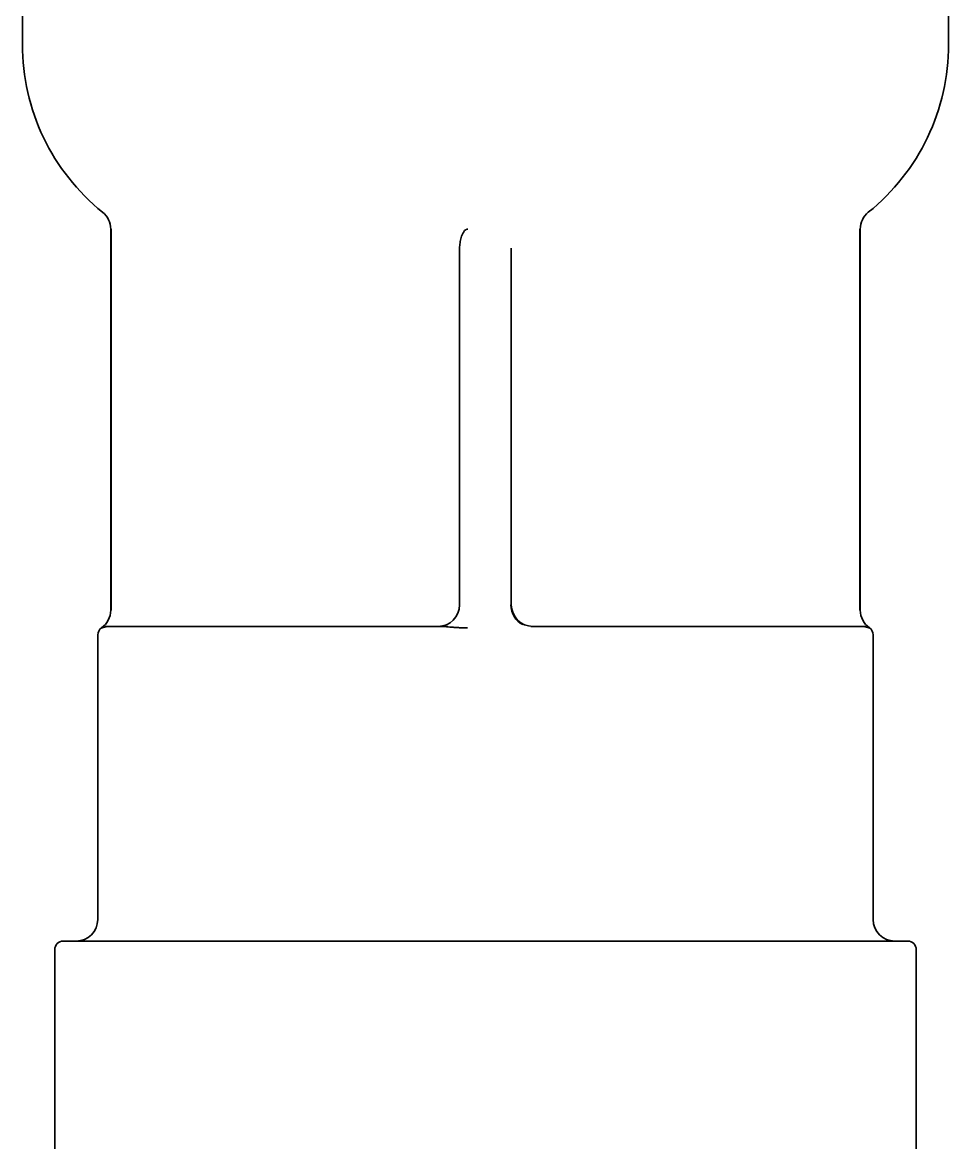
# Model space of a CAD drawing. Header units: inches. Extents: x 885 to 6823, y 710 to 5493.
# Drawn here: x 2885.93 to 2907.43, y 1840.18 to 1866.17 of the extents above; entities that cross this region are included whole.
import ezdxf

# ---------------------------------------------------------------- set-up
doc = ezdxf.new("R2010")
doc.units = ezdxf.units.IN
doc.layers.add('1', color=7, linetype='Continuous', true_color=0xffffff)

msp = doc.modelspace()

# ---------------------------------------------------------------- linework, layer by layer
at = {"layer": '1', "color": 7, "linetype": 'Continuous', "lineweight": 35}
for p, q in [((2885.93, 1891.157), (2885.93, 1865.657)), ((2907.43, 1865.657), (2907.43, 1891.157)), ((2887.98, 1861.374), (2887.98, 1852.532)), ((2887.99, 1861.374), (2887.99, 1852.532)), ((2905.371, 1852.532), (2905.371, 1861.374)), ((2905.38, 1852.532), (2905.38, 1861.374)), ((2896.08, 1860.93), (2896.08, 1852.657)), ((2897.28, 1852.657), (2897.28, 1860.93)), ((2887.68, 1851.957), (2887.68, 1845.357)), ((2895.625, 1852.157), (2887.944, 1852.157)), ((2895.625, 1852.157), (2895.8, 1852.194)), ((2905.417, 1852.157), (2897.736, 1852.157)), ((2905.68, 1845.357), (2905.68, 1851.957)), ((2886.88, 1844.857), (2906.48, 1844.857)), ((2886.68, 1844.657), (2886.68, 1836.057)), ((2906.68, 1836.057), (2906.68, 1844.657))]:
    msp.add_line(p, q, dxfattribs=at)
for centre, radius, start, end in [((2890.93, 1865.657), 5, 180, 231.1508), ((2902.43, 1865.657), 5, 308.8492, 0), ((2887.48, 1861.374), 0.5, 0, 51.1508), ((2905.88, 1861.374), 0.5, 128.8492, 180), ((2887.48, 1852.532), 0.5, 304.8499, 0), ((2895.58, 1852.657), 0.5, 270, 0), ((2897.78, 1852.657), 0.5, 180, 270), ((2905.88, 1852.532), 0.5, 180, 235.1501), ((2887.88, 1851.957), 0.2, 124.8499, 180), ((2905.48, 1851.957), 0.2, 0, 55.1501), ((2887.18, 1845.357), 0.5, 270, 0), ((2906.18, 1845.357), 0.5, 180, 270), ((2886.88, 1844.657), 0.2, 90, 180), ((2906.48, 1844.657), 0.2, 0, 90)]:
    msp.add_arc(centre, radius, start, end, dxfattribs=at)
msp.add_ellipse((2897.736, 1852.657), major_axis=(0, -0.5), ratio=0.936268, start_param=4.712389, end_param=5.872103, dxfattribs=at)
for points, knots in [([(2896.08, 1860.93), (2896.08, 1860.972), (2896.083, 1861.014), (2896.092, 1861.076), (2896.096, 1861.096), (2896.104, 1861.137), (2896.11, 1861.158), (2896.122, 1861.198), (2896.129, 1861.218), (2896.141, 1861.248), (2896.146, 1861.258), (2896.156, 1861.278), (2896.161, 1861.287), (2896.173, 1861.306), (2896.179, 1861.315), (2896.193, 1861.332), (2896.2, 1861.341), (2896.213, 1861.352), (2896.217, 1861.355), (2896.227, 1861.361), (2896.232, 1861.364), (2896.242, 1861.369), (2896.248, 1861.371), (2896.259, 1861.373), (2896.265, 1861.374), (2896.271, 1861.374)], [0, 0, 0, 0, 0.25, 0.25, 0.375, 0.375, 0.5, 0.5, 0.625, 0.625, 0.6875, 0.6875, 0.75, 0.75, 0.8125, 0.8125, 0.875, 0.875, 0.90625, 0.90625, 0.9375, 0.9375, 0.96875, 0.96875, 1, 1, 1, 1]), ([(2887.776, 1852.122), (2887.779, 1852.122), (2887.784, 1852.123), (2887.795, 1852.127), (2887.799, 1852.128), (2887.809, 1852.132), (2887.815, 1852.133), (2887.827, 1852.138), (2887.834, 1852.14), (2887.85, 1852.144), (2887.859, 1852.147), (2887.878, 1852.151), (2887.889, 1852.153), (2887.908, 1852.155), (2887.914, 1852.156), (2887.928, 1852.157), (2887.936, 1852.157), (2887.944, 1852.157)], [0, 0, 0, 0, 0.25, 0.25, 0.375, 0.375, 0.5, 0.5, 0.625, 0.625, 0.75, 0.75, 0.875, 0.875, 0.9375, 0.9375, 1, 1, 1, 1]), ([(2895.625, 1852.157), (2895.636, 1852.157), (2895.648, 1852.157), (2895.672, 1852.156), (2895.684, 1852.155), (2895.722, 1852.153), (2895.747, 1852.151), (2895.799, 1852.147), (2895.825, 1852.144), (2895.878, 1852.14), (2895.905, 1852.138), (2895.959, 1852.133), (2895.986, 1852.132), (2896.04, 1852.128), (2896.068, 1852.127), (2896.15, 1852.123), (2896.205, 1852.122), (2896.261, 1852.122)], [0, 0, 0, 0, 0.0625, 0.0625, 0.125, 0.125, 0.25, 0.25, 0.375, 0.375, 0.5, 0.5, 0.625, 0.625, 0.75, 0.75, 1, 1, 1, 1]), ([(2905.417, 1852.157), (2905.425, 1852.157), (2905.432, 1852.157), (2905.446, 1852.156), (2905.453, 1852.155), (2905.471, 1852.153), (2905.482, 1852.151), (2905.502, 1852.147), (2905.511, 1852.144), (2905.526, 1852.14), (2905.533, 1852.138), (2905.546, 1852.133), (2905.552, 1852.132), (2905.562, 1852.128), (2905.566, 1852.127), (2905.577, 1852.123), (2905.582, 1852.122), (2905.585, 1852.122)], [0, 0, 0, 0, 0.0625, 0.0625, 0.125, 0.125, 0.25, 0.25, 0.375, 0.375, 0.5, 0.5, 0.625, 0.625, 0.75, 0.75, 1, 1, 1, 1])]:
    msp.add_open_spline(points, degree=3, knots=knots, dxfattribs=at)

doc.saveas('drawing.dxf')
